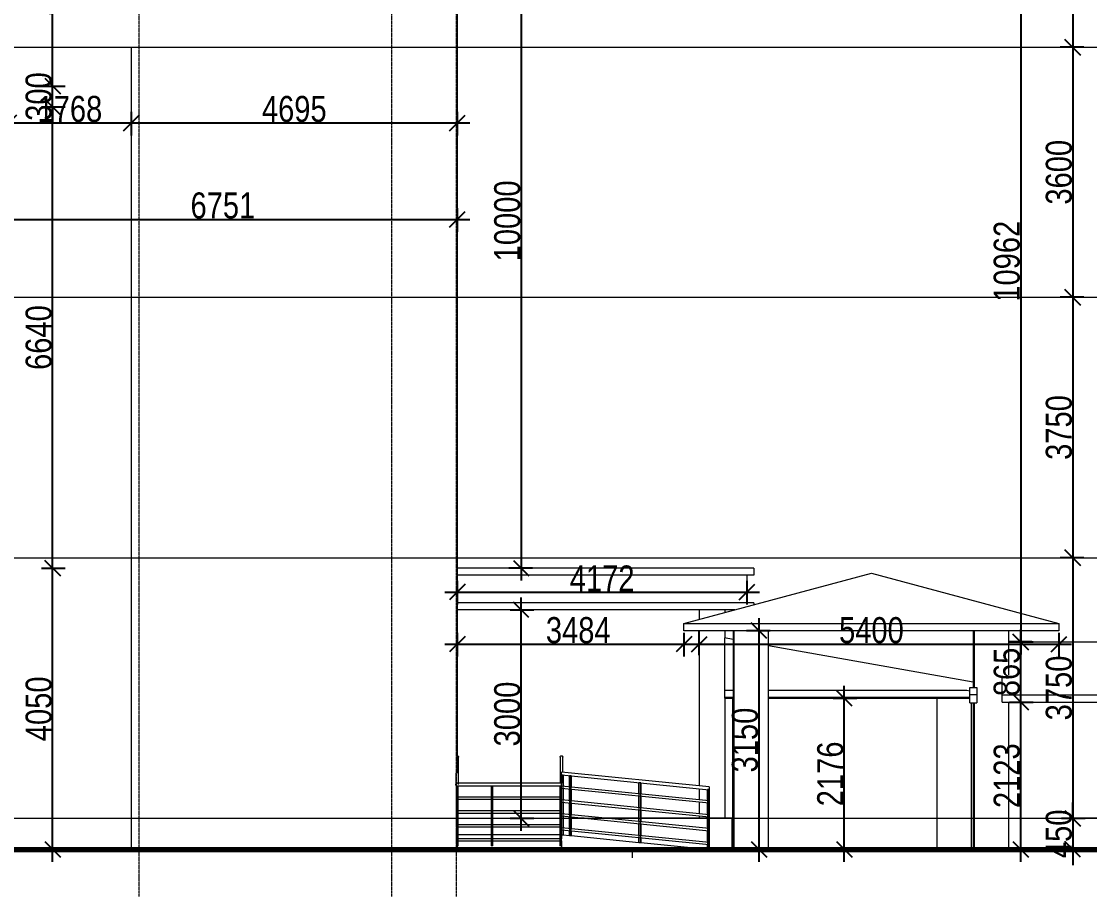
# Model space of a CAD drawing. Header units: millimetres. Extents: x -35190 to 411743, y -233114 to 23872.
# Drawn here: x 173931 to 189316, y -165154 to -152553 of the extents above; entities that cross this region are included whole.
import ezdxf

# ---------------------------------------------------------------- set-up
doc = ezdxf.new("R2010")
doc.units = ezdxf.units.MM
doc.linetypes.add('Centre', pattern=[31.75, 6.35, -4.7625, 15.875, -4.7625])
doc.linetypes.add('Grid Line', pattern=[22.225, 12.7, -3.175, 3.175, -3.175])
for name, color, linetype, lineweight in [('A-ANNO-DIMS', 211, 'Continuous', 9), ('A-DETL', 90, 'Continuous', 18), ('A-DETL-WIDE', 214, 'Continuous', 70), ('A-FLOR', 192, 'Continuous', 18), ('A-FLOR-HRAL', 11, 'Continuous', 18), ('A-FLOR-LEVL', 51, 'Continuous', 18), ('A-ROOF', 132, 'Continuous', 18), ('A-WALL', 113, 'Continuous', 18), ('I-WALL', 2, 'Continuous', 18), ('Q-CASE', 31, 'Continuous', 18), ('S-GRID', 1, 'Continuous', 9), ('S-STRS', 31, 'Continuous', 18)]:
    doc.layers.add(name, color=color, linetype=linetype, lineweight=lineweight)
doc.styles.add('Arial_3', font='arial.ttf', dxfattribs={"width": 0.8, "height": 375})
doc.dimstyles.new('main_4_5mm', dxfattribs={"dimscale": 304.8, "dimtxt": 382.597275, "dimasz": 0.738189, "dimexe": 0.590551, "dimexo": 0.0625, "dimgap": 0.024606, "dimtad": 1, "dimdec": 0, "dimzin": 0, "dimdsep": 46, "dimtxsty": 'Arial_3', "dimblk1": 'OBLIQUE', "dimblk2": 'OBLIQUE', "dimsah": 1, "dimcen": 0.09, "dimdle": 0.590551, "dimazin": 0, "dimtfac": 1, "dimtdec": 4, "dimtix": 1, "dimtmove": 0, "dimatfit": 3, "dimfxl": 0.590551, "dimfxlon": 1, "dimtvp": 1, "dimtolj": 1, "dimtzin": 0, "dimarcsym": 2})

# ---------------------------------------------------------------- blocks, each defined once
blk = doc.blocks.new('Ramp - Ramp-624377-West')
at = {"layer": 'A-FLOR-LEVL'}
for p, q in [((18353, 210), (18445, 201)), ((18470, 199), (19445, 101)), ((19350, 0), (18328, 0)), ((19470, 99), (20433, 2))]:
    blk.add_line(p, q, dxfattribs=at)
blk = doc.blocks.new('Railing - 25mm-623176-West')
at = {"layer": 'A-FLOR-HRAL'}
for p, q in [((18445, 901), (18445, 1061)), ((18445, 1061), (18445, 1061)), ((18470, 1059), (18470, 899)), ((18445, 701), (18445, 871)), ((18470, 869), (18470, 699)), ((18445, 501), (18445, 671)), ((18470, 669), (18470, 499)), ((18445, 301), (18445, 471)), ((18470, 469), (18470, 299)), ((18445, 201), (18445, 271)), ((18470, 269), (18470, 199)), ((18470, 199), (18470, 199))]:
    blk.add_line(p, q, dxfattribs=at)
blk = doc.blocks.new('Railing - 25mm-V7-West')
at = {"layer": 'A-FLOR-HRAL'}
for p, q in [((19445, 801), (19445, 961)), ((19445, 961), (19445, 961)), ((19470, 959), (19470, 799)), ((19445, 601), (19445, 771)), ((19470, 769), (19470, 599)), ((19445, 401), (19445, 571)), ((19470, 569), (19470, 399)), ((19445, 201), (19445, 371)), ((19470, 369), (19470, 199)), ((19445, 101), (19445, 171)), ((19470, 169), (19470, 99)), ((19470, 99), (19470, 99))]:
    blk.add_line(p, q, dxfattribs=at)
blk = doc.blocks.new('Railing - 25mm-V8-West')
at = {"layer": 'A-FLOR-HRAL'}
for p, q in [((18328, 954), (18328, 1073)), ((18328, 1073), (18329, 1073)), ((18353, 1070), (18353, 910)), ((18353, 880), (18353, 710)), ((18353, 680), (18353, 510)), ((18353, 480), (18353, 310)), ((18353, 280), (18353, 210)), ((18353, 210), (18353, 210))]:
    blk.add_line(p, q, dxfattribs=at)
blk = doc.blocks.new('Railing - 25mm-V9-West')
at = {"layer": 'A-FLOR-HRAL'}
for p, q in [((20432, 702), (20432, 862)), ((20433, 862), (20433, 862)), ((20457, 860), (20457, 700)), ((20432, 502), (20432, 672)), ((20457, 670), (20457, 500)), ((20432, 302), (20432, 472)), ((20457, 470), (20457, 300)), ((20432, 102), (20432, 272)), ((20457, 270), (20457, 100)), ((20432, 2), (20432, 72)), ((20457, 70), (20457, 0)), ((20457, 0), (20457, 0))]:
    blk.add_line(p, q, dxfattribs=at)
blk = doc.blocks.new('Railing - Railing-624623-West')
for name in ['Railing - 25mm-V8-West', 'Railing - 25mm-623176-West', 'Railing - 25mm-V7-West', 'Railing - 25mm-V9-West']:
    blk.add_blockref(name, (0, 0))
blk = doc.blocks.new('Railing - 25mm-V10-West')
at = {"layer": 'A-FLOR-HRAL'}
for p, q in [((18445, 1061), (18445, 201)), ((18470, 199), (18470, 1059))]:
    blk.add_line(p, q, dxfattribs=at)
at = {"layer": 'A-FLOR-HRAL', "flags": 128}
for points in [[(18457, 1060), (18452, 1060), (18448, 1061), (18445, 1061)], [(18470, 1059), (18470, 1059), (18467, 1059), (18463, 1059), (18457, 1060)], [(18445, 201), (18445, 201), (18448, 201), (18452, 201), (18457, 200)], [(18457, 200), (18463, 199), (18467, 199), (18470, 199)]]:
    blk.add_lwpolyline(points, dxfattribs=at)
blk = doc.blocks.new('Railing - 25mm-V11-West')
at = {"layer": 'A-FLOR-HRAL'}
for p, q in [((18328, 1073), (18328, 954)), ((18353, 210), (18353, 1070))]:
    blk.add_line(p, q, dxfattribs=at)
at = {"layer": 'A-FLOR-HRAL', "flags": 128}
for points in [[(18341, 1071), (18335, 1072), (18331, 1072), (18329, 1073)], [(18353, 1070), (18353, 1070), (18351, 1070), (18346, 1071), (18341, 1071)], [(18328, 213), (18329, 213), (18331, 213), (18335, 212), (18341, 212)], [(18341, 212), (18346, 211), (18351, 211), (18353, 210)]]:
    blk.add_lwpolyline(points, dxfattribs=at)
blk = doc.blocks.new('Railing - Railing-624627-West')
at = {"layer": 'A-FLOR-HRAL'}
for p, q in [((20457, 700), (18328, 913)), ((18328, 883), (20457, 670)), ((20457, 500), (18328, 713)), ((18328, 683), (20457, 470)), ((20457, 300), (18328, 513)), ((18328, 483), (20457, 270)), ((20457, 100), (18328, 313)), ((18328, 283), (20457, 70))]:
    blk.add_line(p, q, dxfattribs=at)
at = {"layer": 'A-FLOR-HRAL', "flags": 128}
for points in [[(20457, 700), (20457, 699), (20457, 698), (20457, 696), (20457, 692), (20457, 689), (20457, 685)], [(20457, 685), (20457, 681), (20457, 677), (20457, 674), (20457, 672), (20457, 670), (20457, 670)], [(20457, 500), (20457, 499), (20457, 498), (20457, 496), (20457, 492), (20457, 489), (20457, 485)], [(20457, 485), (20457, 481), (20457, 477), (20457, 474), (20457, 472), (20457, 470), (20457, 470)], [(20457, 300), (20457, 299), (20457, 298), (20457, 296), (20457, 292), (20457, 289), (20457, 285)], [(20457, 285), (20457, 281), (20457, 277), (20457, 274), (20457, 272), (20457, 270), (20457, 270)], [(20457, 100), (20457, 99), (20457, 98), (20457, 96), (20457, 92), (20457, 89), (20457, 85)], [(20457, 85), (20457, 81), (20457, 77), (20457, 74), (20457, 72), (20457, 70), (20457, 70)]]:
    blk.add_lwpolyline(points, dxfattribs=at)
for name, p in [('Railing - 25mm-V11-West', (0, 0)), ('Railing - 25mm-V10-West', (0, 0)), ('Railing - 25mm-V10-West', (1000, -100)), ('Railing - 25mm-V10-West', (1987, -199))]:
    blk.add_blockref(name, p)
blk = doc.blocks.new('Top Rail Type - Top Rail_Internal_-624665-West')
at = {"layer": 'A-FLOR-HRAL'}
for p, q in [((20457, 900), (18328, 1113)), ((18328, 1073), (20457, 860))]:
    blk.add_line(p, q, dxfattribs=at)
at = {"layer": 'A-FLOR-HRAL', "flags": 128}
for points in [[(18328, 1093), (18328, 1098), (18328, 1103), (18328, 1107), (18328, 1110), (18328, 1112), (18328, 1113)], [(18328, 1073), (18328, 1073), (18328, 1075), (18328, 1079), (18328, 1083), (18328, 1088), (18328, 1093)], [(20457, 900), (20457, 899), (20457, 897), (20457, 894), (20457, 890), (20457, 885), (20457, 880)], [(20457, 880), (20457, 875), (20457, 870), (20457, 866), (20457, 862), (20457, 860), (20457, 860)]]:
    blk.add_lwpolyline(points, dxfattribs=at)
blk = doc.blocks.new('Railing - 25mm-V12-West')
at = {"layer": 'A-FLOR-HRAL'}
blk.add_line((18316, 1067), (18316, 1070), dxfattribs=at)
blk = doc.blocks.new('Railing - 25mm-625935-West')
at = {"layer": 'A-FLOR-HRAL'}
blk.add_line((18316, 954), (18316, 1067), dxfattribs=at)
at = {"layer": 'A-FLOR-HRAL', "flags": 128}
for points in [[(18320, 1068), (18317, 1067), (18316, 1067)], [(18316, 1067), (18317, 1066), (18321, 1066), (18326, 1066), (18329, 1066)]]:
    blk.add_lwpolyline(points, dxfattribs=at)
blk = doc.blocks.new('Railing - Railing-625085-West')
at = {"layer": 'A-FLOR-HRAL'}
blk.add_line((18313, 1073), (18313, 954), dxfattribs=at)
for name in ['Railing - 25mm-V12-West', 'Railing - 25mm-625935-West']:
    blk.add_blockref(name, (0, 0))
blk = doc.blocks.new('Railing - 25mm-V13-West')
at = {"layer": 'A-FLOR-HRAL'}
blk.add_line((16816, 916), (16816, 914), dxfattribs=at)
blk = doc.blocks.new('Railing - 25mm-466698-West')
at = {"layer": 'A-FLOR-HRAL'}
for p, q in [((17316, 914), (17316, 54)), ((17316, 914), (17328, 914)), ((17328, 914), (17341, 914)), ((17341, 54), (17341, 914)), ((17328, 54), (17316, 54)), ((17341, 54), (17328, 54))]:
    blk.add_line(p, q, dxfattribs=at)
blk = doc.blocks.new('Railing - Railing-625089-West')
at = {"layer": 'A-FLOR-HRAL'}
for p, q in [((16813, 902), (16813, 740)), ((16843, 740), (16843, 914)), ((18328, 754), (16813, 754)), ((16813, 754), (16813, 739)), ((16813, 739), (16813, 724)), ((16813, 724), (18328, 724)), ((16813, 702), (16813, 540)), ((16843, 540), (16843, 724)), ((18328, 739), (18328, 754)), ((18328, 724), (18328, 739)), ((18328, 554), (16813, 554)), ((16813, 554), (16813, 539)), ((16813, 539), (16813, 524)), ((16813, 524), (18328, 524)), ((16813, 502), (16813, 340)), ((16843, 340), (16843, 524)), ((18328, 539), (18328, 554)), ((18328, 524), (18328, 539)), ((18328, 354), (16813, 354)), ((16813, 354), (16813, 339)), ((16813, 339), (16813, 324)), ((16813, 324), (18328, 324)), ((16843, 215), (16843, 324)), ((18328, 339), (18328, 354)), ((18328, 324), (18328, 339)), ((16813, 302), (16813, 140)), ((16843, 140), (16843, 158)), ((18328, 154), (16813, 154)), ((16813, 154), (16813, 139)), ((16813, 139), (16813, 124)), ((16813, 124), (18328, 124)), ((18328, 139), (18328, 154)), ((18328, 124), (18328, 139))]:
    blk.add_line(p, q, dxfattribs=at)
for name, p in [('Railing - 25mm-V13-West', (0, 0)), ('Railing - 25mm-466698-West', (-500, 0)), ('Railing - 25mm-466698-West', (0, 0)), ('Railing - 25mm-466698-West', (988, 0))]:
    blk.add_blockref(name, p)
blk = doc.blocks.new('Top Rail Type - Top Rail_Internal_-625102-West')
at = {"layer": 'A-FLOR-HRAL'}
for p, q in [((18308, 1330), (18308, 1086)), ((18348, 1111), (18348, 1330))]:
    blk.add_line(p, q, dxfattribs=at)
at = {"layer": 'A-FLOR-HRAL', "flags": 128}
for points in [[(18308, 1330), (18309, 1335), (18311, 1340), (18314, 1344), (18318, 1347), (18323, 1349), (18328, 1350), (18333, 1349), (18338, 1347), (18342, 1344), (18346, 1340), (18348, 1335), (18348, 1330)], [(18328, 1106), (18323, 1105), (18318, 1103), (18314, 1100), (18311, 1096), (18309, 1091), (18308, 1086)], [(18308, 1086), (18309, 1080), (18311, 1076), (18314, 1071), (18318, 1068), (18323, 1066), (18328, 1066)]]:
    blk.add_lwpolyline(points, dxfattribs=at)
blk = doc.blocks.new('Top Rail Type - Top Rail_Internal_-625113-West')
at = {"layer": 'A-FLOR-HRAL'}
for p, q in [((16848, 936), (16848, 1330)), ((16808, 1100), (16808, 932)), ((18328, 954), (16828, 954)), ((18328, 934), (18328, 954)), ((18328, 914), (18328, 934)), ((16824, 914), (18328, 914))]:
    blk.add_line(p, q, dxfattribs=at)
at = {"layer": 'A-FLOR-HRAL', "flags": 128}
for points in [[(16828, 1350), (16833, 1349), (16838, 1347), (16842, 1344), (16846, 1340), (16848, 1335), (16848, 1330)], [(16806, 934), (16808, 939), (16810, 944), (16814, 948), (16818, 951), (16823, 953), (16828, 954)], [(16824, 914), (16819, 914), (16815, 916), (16811, 920), (16808, 924), (16807, 929), (16806, 934)]]:
    blk.add_lwpolyline(points, dxfattribs=at)
blk = doc.blocks.new('Casework 2 - Casework 2-644764-West')
at = {"layer": 'Q-CASE'}
for p, q in [((21100, 4050), (16828, 4050)), ((21100, 4050), (21100, 3950)), ((21100, 3950), (16828, 3950)), ((21000, 3950), (21000, 3550)), ((21100, 3550), (16828, 3550)), ((21100, 3550), (21100, 3524)), ((20826, 3450), (16828, 3450))]:
    blk.add_line(p, q, dxfattribs=at)
blk = doc.blocks.new('Casework 3 - Casework 3-687578-West')
at = {"layer": 'Q-CASE'}
for p, q in [((20800, 3023), (20676, 3045)), ((20676, 3045), (20676, 2291)), ((24260, 2407), (21310, 2932)), ((24770, 2988), (34946, 2988)), ((24675, 2227), (24675, 2482)), ((24210, 2231), (24210, 2331)), ((24210, 2331), (24310, 2331)), ((24310, 2331), (24310, 2231)), ((20803, 2291), (20676, 2291)), ((20676, 2291), (20676, 2191)), ((20676, 2191), (20676, 2176)), ((20676, 2191), (20803, 2191)), ((20676, 2176), (20800, 2176)), ((24166, 2291), (21310, 2291)), ((21310, 2191), (24210, 2191)), ((21310, 2176), (24210, 2176)), ((24210, 2278), (24166, 2291)), ((24210, 2111), (24210, 2231)), ((24210, 2231), (24310, 2231)), ((24310, 2231), (24310, 2111)), ((24675, 2123), (24675, 2227)), ((24675, 2227), (34946, 2227)), ((24210, 2111), (24310, 2111)), ((24675, 2123), (34946, 2123)), ((19350, -120), (19350, 0)), ((19350, 0), (34946, 0))]:
    blk.add_line(p, q, dxfattribs=at)
blk = doc.blocks.new('Casework 4 - Casework 4-774435-West')
at = {"layer": 'Q-CASE'}
for p, q in [((20800, 3150), (20800, 0)), ((20810, 3150), (20810, 0)), ((21310, 0), (21310, 3150)), ((24260, 3150), (24260, 2331)), ((24270, 3150), (24270, 2331)), ((24770, 2514), (24770, 3150)), ((20790, 2176), (20790, 0)), ((23735, 2176), (23735, 0)), ((24235, 0), (24235, 2111)), ((24260, 2111), (24260, 0)), ((24270, 2111), (24270, 0)), ((24770, 0), (24770, 2123)), ((28760, 2123), (28760, 0)), ((28770, 2123), (28770, 0)), ((29270, 0), (29270, 2123)), ((33260, 2123), (33260, 0)), ((33270, 2123), (33270, 0)), ((33770, 0), (33770, 2123))]:
    blk.add_line(p, q, dxfattribs=at)
blk = doc.blocks.new('_Oblique')
at = {"color": 0, "linetype": 'ByBlock', "lineweight": -2}
blk.add_line((-0.5, -0.5), (0.5, 0.5), dxfattribs=at)
blk = doc.blocks.new('*D2516')
at = {"layer": 'A-ANNO-DIMS', "color": 0, "lineweight": -2, "transparency": 16777216}
for p, q in [((180209, -160608), (180209, -160949)), ((184381, -160608), (184381, -160949)), ((180029, -160769), (184561, -160769))]:
    blk.add_line(p, q, dxfattribs=at)
at = {"layer": 'Defpoints', "color": 0, "transparency": 16777216}
for p in [(180209, -160589), (184381, -160589), (184381, -160769)]:
    blk.add_point(p, dxfattribs=at)
at = {"layer": 'A-ANNO-DIMS', "color": 0, "lineweight": -2, "transparency": 16777216, "xscale": 224.9999999999999, "yscale": 224.9999999999999, "zscale": 224.9999999999999, "rotation": 180}
blk.add_blockref('_Oblique', (180209, -160769), dxfattribs=at)
at = {"layer": 'A-ANNO-DIMS', "color": 0, "lineweight": -2, "transparency": 16777216, "xscale": 224.9999999999999, "yscale": 224.9999999999999, "zscale": 224.9999999999999}
blk.add_blockref('_Oblique', (184381, -160769), dxfattribs=at)
at = {"layer": 'A-ANNO-DIMS', "color": 0, "transparency": 16777216, "insert": (182295, -160574), "char_height": 375, "width": 991.69, "attachment_point": 5, "style": 'Arial_3'}
blk.add_mtext('\\A1;4172', dxfattribs=at)
blk = doc.blocks.new('*D2517')
at = {"layer": 'A-ANNO-DIMS', "color": 0, "lineweight": -2, "transparency": 16777216}
for p, q in [((181129, -164205), (181129, -160845)), ((180968, -161025), (181309, -161025)), ((180968, -164025), (181309, -164025))]:
    blk.add_line(p, q, dxfattribs=at)
at = {"layer": 'Defpoints', "color": 0, "transparency": 16777216}
for p in [(180949, -161025), (181129, -161025), (180949, -164025)]:
    blk.add_point(p, dxfattribs=at)
at = {"layer": 'A-ANNO-DIMS', "color": 0, "lineweight": -2, "transparency": 16777216, "xscale": 224.9999999999999, "yscale": 224.9999999999999, "zscale": 224.9999999999999}
for p, rotation in [((181129, -161025), 90), ((181129, -164025), 270)]:
    blk.add_blockref('_Oblique', p, dxfattribs=dict(at, rotation=rotation))
at = {"layer": 'A-ANNO-DIMS', "color": 0, "transparency": 16777216, "insert": (180930, -162525), "char_height": 375, "width": 991.69, "attachment_point": 5, "rotation": 90, "style": 'Arial_3'}
blk.add_mtext('\\A1;3000', dxfattribs=at)
blk = doc.blocks.new('*D2518')
at = {"layer": 'A-ANNO-DIMS', "color": 0, "lineweight": -2, "transparency": 16777216}
for p, q in [((181129, -150245), (181129, -160605)), ((180968, -150425), (181309, -150425)), ((181290, -160425), (180949, -160425))]:
    blk.add_line(p, q, dxfattribs=at)
at = {"layer": 'Defpoints', "color": 0, "transparency": 16777216}
for p in [(180949, -150425), (181129, -160425), (181309, -160425)]:
    blk.add_point(p, dxfattribs=at)
at = {"layer": 'A-ANNO-DIMS', "color": 0, "lineweight": -2, "transparency": 16777216, "xscale": 224.9999999999999, "yscale": 224.9999999999999, "zscale": 224.9999999999999}
for p, rotation in [((181129, -150425), 90), ((181129, -160425), 270)]:
    blk.add_blockref('_Oblique', p, dxfattribs=dict(at, rotation=rotation))
at = {"layer": 'A-ANNO-DIMS', "color": 0, "transparency": 16777216, "insert": (180930, -155425), "char_height": 375, "width": 1239.62, "attachment_point": 5, "rotation": 90, "style": 'Arial_3'}
blk.add_mtext('\\A1;10000', dxfattribs=at)
blk = doc.blocks.new('*D2519')
at = {"layer": 'A-ANNO-DIMS', "color": 0, "lineweight": -2, "transparency": 16777216}
for p, q in [((184552, -161145), (184552, -164655)), ((184713, -161325), (184372, -161325)), ((184713, -164475), (184372, -164475))]:
    blk.add_line(p, q, dxfattribs=at)
at = {"layer": 'Defpoints', "color": 0, "transparency": 16777216}
for p in [(184732, -161325), (184552, -164475), (184732, -164475)]:
    blk.add_point(p, dxfattribs=at)
at = {"layer": 'A-ANNO-DIMS', "color": 0, "lineweight": -2, "transparency": 16777216, "xscale": 224.9999999999999, "yscale": 224.9999999999999, "zscale": 224.9999999999999}
for p, rotation in [((184552, -161325), 90), ((184552, -164475), 270)]:
    blk.add_blockref('_Oblique', p, dxfattribs=dict(at, rotation=rotation))
at = {"layer": 'A-ANNO-DIMS', "color": 0, "transparency": 16777216, "insert": (184353, -162900), "char_height": 375, "width": 991.69, "attachment_point": 5, "rotation": 90, "style": 'Arial_3'}
blk.add_mtext('\\A1;3150', dxfattribs=at)
blk = doc.blocks.new('*D2520')
at = {"layer": 'A-ANNO-DIMS', "color": 0, "lineweight": -2, "transparency": 16777216}
for p, q in [((185781, -164655), (185781, -162119)), ((185620, -162299), (185961, -162299)), ((185620, -164475), (185961, -164475))]:
    blk.add_line(p, q, dxfattribs=at)
at = {"layer": 'Defpoints', "color": 0, "transparency": 16777216}
for p in [(185601, -162299), (185781, -162299), (185601, -164475)]:
    blk.add_point(p, dxfattribs=at)
at = {"layer": 'A-ANNO-DIMS', "color": 0, "lineweight": -2, "transparency": 16777216, "xscale": 224.9999999999999, "yscale": 224.9999999999999, "zscale": 224.9999999999999}
for p, rotation in [((185781, -162299), 90), ((185781, -164475), 270)]:
    blk.add_blockref('_Oblique', p, dxfattribs=dict(at, rotation=rotation))
at = {"layer": 'A-ANNO-DIMS', "color": 0, "transparency": 16777216, "insert": (185582, -163387), "char_height": 375, "width": 991.69, "attachment_point": 5, "rotation": 90, "style": 'Arial_3'}
blk.add_mtext('\\A1;2176', dxfattribs=at)
blk = doc.blocks.new('*D2521')
at = {"layer": 'A-ANNO-DIMS', "color": 0, "lineweight": -2, "transparency": 16777216}
for p, q in [((180209, -161358), (180209, -161699)), ((183693, -161680), (183693, -161339)), ((180029, -161519), (183873, -161519))]:
    blk.add_line(p, q, dxfattribs=at)
at = {"layer": 'Defpoints', "color": 0, "transparency": 16777216}
for p in [(180209, -161339), (183693, -161519), (183693, -161699)]:
    blk.add_point(p, dxfattribs=at)
at = {"layer": 'A-ANNO-DIMS', "color": 0, "lineweight": -2, "transparency": 16777216, "xscale": 224.9999999999999, "yscale": 224.9999999999999, "zscale": 224.9999999999999, "rotation": 180}
blk.add_blockref('_Oblique', (180209, -161519), dxfattribs=at)
at = {"layer": 'A-ANNO-DIMS', "color": 0, "lineweight": -2, "transparency": 16777216, "xscale": 224.9999999999999, "yscale": 224.9999999999999, "zscale": 224.9999999999999}
blk.add_blockref('_Oblique', (183693, -161519), dxfattribs=at)
at = {"layer": 'A-ANNO-DIMS', "color": 0, "transparency": 16777216, "insert": (181951, -161320), "char_height": 375, "width": 991.69, "attachment_point": 5, "style": 'Arial_3'}
blk.add_mtext('\\A1;3484', dxfattribs=at)
blk = doc.blocks.new('*D2523')
at = {"layer": 'A-ANNO-DIMS', "color": 0, "lineweight": -2, "transparency": 16777216}
for p, q in [((189073, -150345), (189073, -153105)), ((189234, -150525), (188893, -150525)), ((189234, -152925), (188893, -152925))]:
    blk.add_line(p, q, dxfattribs=at)
at = {"layer": 'Defpoints', "color": 0, "transparency": 16777216}
for p in [(189253, -150525), (189073, -152925), (189253, -152925)]:
    blk.add_point(p, dxfattribs=at)
at = {"layer": 'A-ANNO-DIMS', "color": 0, "lineweight": -2, "transparency": 16777216, "xscale": 224.9999999999999, "yscale": 224.9999999999999, "zscale": 224.9999999999999}
for p, rotation in [((189073, -150525), 90), ((189073, -152925), 270)]:
    blk.add_blockref('_Oblique', p, dxfattribs=dict(at, rotation=rotation))
at = {"layer": 'A-ANNO-DIMS', "color": 0, "transparency": 16777216, "insert": (188874, -151725), "char_height": 375, "width": 991.69, "attachment_point": 5, "rotation": 90, "style": 'Arial_3'}
blk.add_mtext('\\A1;2400', dxfattribs=at)
blk = doc.blocks.new('*D2524')
at = {"layer": 'A-ANNO-DIMS', "color": 0, "lineweight": -2, "transparency": 16777216}
for p, q in [((189073, -152745), (189073, -156705)), ((189234, -152925), (188893, -152925)), ((189234, -156525), (188893, -156525))]:
    blk.add_line(p, q, dxfattribs=at)
at = {"layer": 'Defpoints', "color": 0, "transparency": 16777216}
for p in [(189253, -152925), (189073, -156525), (189253, -156525)]:
    blk.add_point(p, dxfattribs=at)
at = {"layer": 'A-ANNO-DIMS', "color": 0, "lineweight": -2, "transparency": 16777216, "xscale": 224.9999999999999, "yscale": 224.9999999999999, "zscale": 224.9999999999999}
for p, rotation in [((189073, -152925), 90), ((189073, -156525), 270)]:
    blk.add_blockref('_Oblique', p, dxfattribs=dict(at, rotation=rotation))
at = {"layer": 'A-ANNO-DIMS', "color": 0, "transparency": 16777216, "insert": (188874, -154725), "char_height": 375, "width": 991.69, "attachment_point": 5, "rotation": 90, "style": 'Arial_3'}
blk.add_mtext('\\A1;3600', dxfattribs=at)
blk = doc.blocks.new('*D2525')
at = {"layer": 'A-ANNO-DIMS', "color": 0, "lineweight": -2, "transparency": 16777216}
for p, q in [((189073, -156345), (189073, -160455)), ((189234, -156525), (188893, -156525)), ((189234, -160275), (188893, -160275))]:
    blk.add_line(p, q, dxfattribs=at)
at = {"layer": 'Defpoints', "color": 0, "transparency": 16777216}
for p in [(189253, -156525), (189073, -160275), (189253, -160275)]:
    blk.add_point(p, dxfattribs=at)
at = {"layer": 'A-ANNO-DIMS', "color": 0, "lineweight": -2, "transparency": 16777216, "xscale": 224.9999999999999, "yscale": 224.9999999999999, "zscale": 224.9999999999999}
for p, rotation in [((189073, -156525), 90), ((189073, -160275), 270)]:
    blk.add_blockref('_Oblique', p, dxfattribs=dict(at, rotation=rotation))
at = {"layer": 'A-ANNO-DIMS', "color": 0, "transparency": 16777216, "insert": (188874, -158400), "char_height": 375, "width": 991.69, "attachment_point": 5, "rotation": 90, "style": 'Arial_3'}
blk.add_mtext('\\A1;3750', dxfattribs=at)
blk = doc.blocks.new('*D2526')
at = {"layer": 'A-ANNO-DIMS', "color": 0, "lineweight": -2, "transparency": 16777216}
for p, q in [((189073, -160095), (189073, -164205)), ((189234, -160275), (188893, -160275)), ((188912, -164025), (189253, -164025))]:
    blk.add_line(p, q, dxfattribs=at)
at = {"layer": 'Defpoints', "color": 0, "transparency": 16777216}
for p in [(189253, -160275), (188893, -164025), (189073, -164025)]:
    blk.add_point(p, dxfattribs=at)
at = {"layer": 'A-ANNO-DIMS', "color": 0, "lineweight": -2, "transparency": 16777216, "xscale": 224.9999999999999, "yscale": 224.9999999999999, "zscale": 224.9999999999999}
for p, rotation in [((189073, -160275), 90), ((189073, -164025), 270)]:
    blk.add_blockref('_Oblique', p, dxfattribs=dict(at, rotation=rotation))
at = {"layer": 'A-ANNO-DIMS', "color": 0, "transparency": 16777216, "insert": (188874, -162150), "char_height": 375, "width": 991.69, "attachment_point": 5, "rotation": 90, "style": 'Arial_3'}
blk.add_mtext('\\A1;3750', dxfattribs=at)
blk = doc.blocks.new('*D2527')
at = {"layer": 'A-ANNO-DIMS', "color": 0, "lineweight": -2, "transparency": 16777216}
for p, q in [((189073, -164025), (189073, -163800)), ((188912, -164025), (189253, -164025)), ((189073, -164025), (189073, -164475)), ((189234, -164475), (188893, -164475)), ((189073, -164475), (189073, -164700))]:
    blk.add_line(p, q, dxfattribs=at)
at = {"layer": 'Defpoints', "color": 0, "transparency": 16777216}
for p in [(188893, -164025), (189073, -164475), (189253, -164475)]:
    blk.add_point(p, dxfattribs=at)
at = {"layer": 'A-ANNO-DIMS', "color": 0, "lineweight": -2, "transparency": 16777216, "xscale": 224.9999999999999, "yscale": 224.9999999999999, "zscale": 224.9999999999999}
for p, rotation in [((189073, -164025), 270), ((189073, -164475), 90)]:
    blk.add_blockref('_Oblique', p, dxfattribs=dict(at, rotation=rotation))
at = {"layer": 'A-ANNO-DIMS', "color": 0, "transparency": 16777216, "insert": (188874, -164250), "char_height": 375, "width": 743.77, "attachment_point": 5, "rotation": 90, "style": 'Arial_3'}
blk.add_mtext('\\A1;450', dxfattribs=at)
blk = doc.blocks.new('*D2528')
at = {"layer": 'A-ANNO-DIMS', "color": 0, "lineweight": -2, "transparency": 16777216}
for p, q in [((188323, -150345), (188323, -161667)), ((188484, -150525), (188143, -150525)), ((188484, -161487), (188143, -161487))]:
    blk.add_line(p, q, dxfattribs=at)
at = {"layer": 'Defpoints', "color": 0, "transparency": 16777216}
for p in [(188503, -150525), (188323, -161487), (188503, -161487)]:
    blk.add_point(p, dxfattribs=at)
at = {"layer": 'A-ANNO-DIMS', "color": 0, "lineweight": -2, "transparency": 16777216, "xscale": 224.9999999999999, "yscale": 224.9999999999999, "zscale": 224.9999999999999}
for p, rotation in [((188323, -150525), 90), ((188323, -161487), 270)]:
    blk.add_blockref('_Oblique', p, dxfattribs=dict(at, rotation=rotation))
at = {"layer": 'A-ANNO-DIMS', "color": 0, "transparency": 16777216, "insert": (188124, -156006), "char_height": 375, "width": 1239.62, "attachment_point": 5, "rotation": 90, "style": 'Arial_3'}
blk.add_mtext('\\A1;10962', dxfattribs=at)
blk = doc.blocks.new('*D2529')
at = {"layer": 'A-ANNO-DIMS', "color": 0, "lineweight": -2, "transparency": 16777216}
for p, q in [((188323, -162532), (188323, -161307)), ((188162, -161487), (188503, -161487)), ((188162, -162352), (188503, -162352))]:
    blk.add_line(p, q, dxfattribs=at)
at = {"layer": 'Defpoints', "color": 0, "transparency": 16777216}
for p in [(188143, -161487), (188323, -161487), (188143, -162352)]:
    blk.add_point(p, dxfattribs=at)
at = {"layer": 'A-ANNO-DIMS', "color": 0, "lineweight": -2, "transparency": 16777216, "xscale": 224.9999999999999, "yscale": 224.9999999999999, "zscale": 224.9999999999999}
for p, rotation in [((188323, -161487), 90), ((188323, -162352), 270)]:
    blk.add_blockref('_Oblique', p, dxfattribs=dict(at, rotation=rotation))
at = {"layer": 'A-ANNO-DIMS', "color": 0, "transparency": 16777216, "insert": (188124, -161919), "char_height": 375, "width": 743.77, "attachment_point": 5, "rotation": 90, "style": 'Arial_3'}
blk.add_mtext('\\A1;865', dxfattribs=at)
blk = doc.blocks.new('*D2530')
at = {"layer": 'A-ANNO-DIMS', "color": 0, "lineweight": -2, "transparency": 16777216}
for p, q in [((188323, -164655), (188323, -162172)), ((188162, -162352), (188503, -162352)), ((188162, -164475), (188503, -164475))]:
    blk.add_line(p, q, dxfattribs=at)
at = {"layer": 'Defpoints', "color": 0, "transparency": 16777216}
for p in [(188143, -162352), (188323, -162352), (188143, -164475)]:
    blk.add_point(p, dxfattribs=at)
at = {"layer": 'A-ANNO-DIMS', "color": 0, "lineweight": -2, "transparency": 16777216, "xscale": 224.9999999999999, "yscale": 224.9999999999999, "zscale": 224.9999999999999}
for p, rotation in [((188323, -162352), 90), ((188323, -164475), 270)]:
    blk.add_blockref('_Oblique', p, dxfattribs=dict(at, rotation=rotation))
at = {"layer": 'A-ANNO-DIMS', "color": 0, "transparency": 16777216, "insert": (188124, -163413), "char_height": 375, "width": 991.69, "attachment_point": 5, "rotation": 90, "style": 'Arial_3'}
blk.add_mtext('\\A1;2123', dxfattribs=at)
blk = doc.blocks.new('*D2531')
at = {"layer": 'A-ANNO-DIMS', "color": 0, "lineweight": -2, "transparency": 16777216}
for p, q in [((183473, -161358), (183473, -161699)), ((188873, -161358), (188873, -161699)), ((183293, -161519), (189053, -161519))]:
    blk.add_line(p, q, dxfattribs=at)
at = {"layer": 'Defpoints', "color": 0, "transparency": 16777216}
for p in [(183473, -161339), (188873, -161339), (188873, -161519)]:
    blk.add_point(p, dxfattribs=at)
at = {"layer": 'A-ANNO-DIMS', "color": 0, "lineweight": -2, "transparency": 16777216, "xscale": 224.9999999999999, "yscale": 224.9999999999999, "zscale": 224.9999999999999, "rotation": 180}
blk.add_blockref('_Oblique', (183473, -161519), dxfattribs=at)
at = {"layer": 'A-ANNO-DIMS', "color": 0, "lineweight": -2, "transparency": 16777216, "xscale": 224.9999999999999, "yscale": 224.9999999999999, "zscale": 224.9999999999999}
blk.add_blockref('_Oblique', (188873, -161519), dxfattribs=at)
at = {"layer": 'A-ANNO-DIMS', "color": 0, "transparency": 16777216, "insert": (186173, -161320), "char_height": 375, "width": 991.69, "attachment_point": 5, "style": 'Arial_3'}
blk.add_mtext('\\A1;5400', dxfattribs=at)
blk = doc.blocks.new('*D2536')
at = {"layer": 'A-ANNO-DIMS', "color": 0, "lineweight": -2, "transparency": 16777216}
for p, q in [((173746, -153854), (173746, -154195)), ((175514, -153854), (175514, -154195)), ((173566, -154015), (175694, -154015))]:
    blk.add_line(p, q, dxfattribs=at)
at = {"layer": 'Defpoints', "color": 0, "transparency": 16777216}
for p in [(173746, -153835), (175514, -153835), (175514, -154015)]:
    blk.add_point(p, dxfattribs=at)
at = {"layer": 'A-ANNO-DIMS', "color": 0, "lineweight": -2, "transparency": 16777216, "xscale": 224.9999999999999, "yscale": 224.9999999999999, "zscale": 224.9999999999999, "rotation": 180}
blk.add_blockref('_Oblique', (173746, -154015), dxfattribs=at)
at = {"layer": 'A-ANNO-DIMS', "color": 0, "lineweight": -2, "transparency": 16777216, "xscale": 224.9999999999999, "yscale": 224.9999999999999, "zscale": 224.9999999999999}
blk.add_blockref('_Oblique', (175514, -154015), dxfattribs=at)
at = {"layer": 'A-ANNO-DIMS', "color": 0, "transparency": 16777216, "insert": (174630, -153816), "char_height": 375, "width": 991.69, "attachment_point": 5, "style": 'Arial_3'}
blk.add_mtext('\\A1;1768', dxfattribs=at)
blk = doc.blocks.new('*D2537')
at = {"layer": 'A-ANNO-DIMS', "color": 0, "lineweight": -2, "transparency": 16777216}
for p, q in [((175514, -153854), (175514, -154195)), ((180209, -153854), (180209, -154195)), ((175334, -154015), (180389, -154015))]:
    blk.add_line(p, q, dxfattribs=at)
at = {"layer": 'Defpoints', "color": 0, "transparency": 16777216}
for p in [(175514, -153835), (180209, -153835), (180209, -154015)]:
    blk.add_point(p, dxfattribs=at)
at = {"layer": 'A-ANNO-DIMS', "color": 0, "lineweight": -2, "transparency": 16777216, "xscale": 224.9999999999999, "yscale": 224.9999999999999, "zscale": 224.9999999999999, "rotation": 180}
blk.add_blockref('_Oblique', (175514, -154015), dxfattribs=at)
at = {"layer": 'A-ANNO-DIMS', "color": 0, "lineweight": -2, "transparency": 16777216, "xscale": 224.9999999999999, "yscale": 224.9999999999999, "zscale": 224.9999999999999}
blk.add_blockref('_Oblique', (180209, -154015), dxfattribs=at)
at = {"layer": 'A-ANNO-DIMS', "color": 0, "transparency": 16777216, "insert": (177861, -153816), "char_height": 375, "width": 991.69, "attachment_point": 5, "style": 'Arial_3'}
blk.add_mtext('\\A1;4695', dxfattribs=at)
blk = doc.blocks.new('*D2539')
at = {"layer": 'A-ANNO-DIMS', "color": 0, "lineweight": -2, "transparency": 16777216}
for p, q in [((173458, -155243), (173458, -155584)), ((180209, -155243), (180209, -155584)), ((173278, -155404), (180389, -155404))]:
    blk.add_line(p, q, dxfattribs=at)
at = {"layer": 'Defpoints', "color": 0, "transparency": 16777216}
for p in [(173458, -155224), (180209, -155224), (180209, -155404)]:
    blk.add_point(p, dxfattribs=at)
at = {"layer": 'A-ANNO-DIMS', "color": 0, "lineweight": -2, "transparency": 16777216, "xscale": 224.9999999999999, "yscale": 224.9999999999999, "zscale": 224.9999999999999, "rotation": 180}
blk.add_blockref('_Oblique', (173458, -155404), dxfattribs=at)
at = {"layer": 'A-ANNO-DIMS', "color": 0, "lineweight": -2, "transparency": 16777216, "xscale": 224.9999999999999, "yscale": 224.9999999999999, "zscale": 224.9999999999999}
blk.add_blockref('_Oblique', (180209, -155404), dxfattribs=at)
at = {"layer": 'A-ANNO-DIMS', "color": 0, "transparency": 16777216, "insert": (176833, -155205), "char_height": 375, "width": 991.69, "attachment_point": 5, "style": 'Arial_3'}
blk.add_mtext('\\A1;6751', dxfattribs=at)
blk = doc.blocks.new('*D2540')
at = {"layer": 'A-ANNO-DIMS', "color": 0, "lineweight": -2, "transparency": 16777216}
for p, q in [((174381, -164655), (174381, -160245)), ((174220, -160425), (174561, -160425)), ((174220, -164475), (174561, -164475))]:
    blk.add_line(p, q, dxfattribs=at)
at = {"layer": 'Defpoints', "color": 0, "transparency": 16777216}
for p in [(174201, -160425), (174381, -160425), (174201, -164475)]:
    blk.add_point(p, dxfattribs=at)
at = {"layer": 'A-ANNO-DIMS', "color": 0, "lineweight": -2, "transparency": 16777216, "xscale": 224.9999999999999, "yscale": 224.9999999999999, "zscale": 224.9999999999999}
for p, rotation in [((174381, -160425), 90), ((174381, -164475), 270)]:
    blk.add_blockref('_Oblique', p, dxfattribs=dict(at, rotation=rotation))
at = {"layer": 'A-ANNO-DIMS', "color": 0, "transparency": 16777216, "insert": (174182, -162450), "char_height": 375, "width": 991.69, "attachment_point": 5, "rotation": 90, "style": 'Arial_3'}
blk.add_mtext('\\A1;4050', dxfattribs=at)
blk = doc.blocks.new('*D2541')
at = {"layer": 'A-ANNO-DIMS', "color": 0, "lineweight": -2, "transparency": 16777216}
for p, q in [((174381, -160605), (174381, -153605)), ((174220, -153785), (174561, -153785)), ((174220, -160425), (174561, -160425))]:
    blk.add_line(p, q, dxfattribs=at)
at = {"layer": 'Defpoints', "color": 0, "transparency": 16777216}
for p in [(174201, -153785), (174381, -153785), (174201, -160425)]:
    blk.add_point(p, dxfattribs=at)
at = {"layer": 'A-ANNO-DIMS', "color": 0, "lineweight": -2, "transparency": 16777216, "xscale": 224.9999999999999, "yscale": 224.9999999999999, "zscale": 224.9999999999999}
for p, rotation in [((174381, -153785), 90), ((174381, -160425), 270)]:
    blk.add_blockref('_Oblique', p, dxfattribs=dict(at, rotation=rotation))
at = {"layer": 'A-ANNO-DIMS', "color": 0, "transparency": 16777216, "insert": (174182, -157105), "char_height": 375, "width": 991.69, "attachment_point": 5, "rotation": 90, "style": 'Arial_3'}
blk.add_mtext('\\A1;6640', dxfattribs=at)
blk = doc.blocks.new('*D2542')
at = {"layer": 'A-ANNO-DIMS', "color": 0, "lineweight": -2, "transparency": 16777216}
for p, q in [((174381, -153485), (174381, -153260)), ((174220, -153485), (174561, -153485)), ((174381, -153785), (174381, -153485)), ((174220, -153785), (174561, -153785)), ((174381, -153785), (174381, -154010))]:
    blk.add_line(p, q, dxfattribs=at)
at = {"layer": 'Defpoints', "color": 0, "transparency": 16777216}
for p in [(174201, -153485), (174381, -153485), (174201, -153785)]:
    blk.add_point(p, dxfattribs=at)
at = {"layer": 'A-ANNO-DIMS', "color": 0, "lineweight": -2, "transparency": 16777216, "xscale": 224.9999999999999, "yscale": 224.9999999999999, "zscale": 224.9999999999999}
for p, rotation in [((174381, -153485), 270), ((174381, -153785), 90)]:
    blk.add_blockref('_Oblique', p, dxfattribs=dict(at, rotation=rotation))
at = {"layer": 'A-ANNO-DIMS', "color": 0, "transparency": 16777216, "insert": (174182, -153635), "char_height": 375, "width": 743.77, "attachment_point": 5, "rotation": 90, "style": 'Arial_3'}
blk.add_mtext('\\A1;300', dxfattribs=at)
blk = doc.blocks.new('*D2543')
at = {"layer": 'A-ANNO-DIMS', "color": 0, "lineweight": -2, "transparency": 16777216}
for p, q in [((174381, -153665), (174381, -150345)), ((174220, -150525), (174561, -150525)), ((174220, -153485), (174561, -153485))]:
    blk.add_line(p, q, dxfattribs=at)
at = {"layer": 'Defpoints', "color": 0, "transparency": 16777216}
for p in [(174201, -150525), (174381, -150525), (174201, -153485)]:
    blk.add_point(p, dxfattribs=at)
at = {"layer": 'A-ANNO-DIMS', "color": 0, "lineweight": -2, "transparency": 16777216, "xscale": 224.9999999999999, "yscale": 224.9999999999999, "zscale": 224.9999999999999}
for p, rotation in [((174381, -150525), 90), ((174381, -153485), 270)]:
    blk.add_blockref('_Oblique', p, dxfattribs=dict(at, rotation=rotation))
at = {"layer": 'A-ANNO-DIMS', "color": 0, "transparency": 16777216, "insert": (174182, -152005), "char_height": 375, "width": 991.69, "attachment_point": 5, "rotation": 90, "style": 'Arial_3'}
blk.add_mtext('\\A1;2960', dxfattribs=at)

msp = doc.modelspace()

# ---------------------------------------------------------------- linework, layer by layer
at = {"layer": 'A-DETL'}
for p in [(188080.7, -164025), (188149.6, -164025), (192140.7, -164025), (192320.1, -164025)]:
    msp.add_line(p, (188980.7, -164025), dxfattribs=at)
at = {"layer": 'A-DETL-WIDE'}
msp.add_line((138879.6, -164475), (198326.1, -164475), dxfattribs=at)
at = {"layer": 'A-FLOR'}
for p, q in [((180223.7, -164025), (180696.2, -164025)), ((180721.2, -164025), (181683.7, -164025)), ((180221.2, -164260), (180696.2, -164260)), ((180721.2, -164260), (181683.7, -164260)), ((181708.7, -164260), (181708.7, -164321.8)), ((180208.7, -164421.2), (180208.7, -164475)), ((181708.7, -164350.7), (181708.7, -164475)), ((181708.7, -164475), (180208.7, -164475))]:
    msp.add_line(p, q, dxfattribs=at)
at = {"layer": 'A-FLOR-LEVL', "linetype": 'Centre', "lineweight": 9}
for p, q in [((136961.3, -152925), (193150.9, -152925)), ((136961.3, -156525), (193150.9, -156525)), ((136961.3, -160275), (193150.9, -160275)), ((136961.3, -164025), (193150.9, -164025)), ((136961.3, -164475), (193150.9, -164475))]:
    msp.add_line(p, q, dxfattribs=at)
at = {"layer": 'A-ROOF'}
for p, q in [((183473, -161221.5), (186173, -160498)), ((186173, -160498), (188873, -161221.5)), ((183473, -161221.5), (188873, -161221.5)), ((183473, -161325), (183473, -161221.5)), ((188873, -161221.5), (188873, -161325)), ((188873, -161325), (183473, -161325))]:
    msp.add_line(p, q, dxfattribs=at)
at = {"layer": 'A-WALL'}
for p, q in [((180208.7, -150525), (180208.7, -163377.9)), ((172020.7, -152925), (180208.7, -152925)), ((175513.7, -152925), (175513.7, -164475)), ((183692.7, -161025), (183692.7, -161162.6)), ((184068.7, -161061.9), (184068.7, -161025)), ((183692.7, -161325), (183692.7, -163560.6)), ((184068.7, -161431.8), (184068.7, -161325)), ((184068.7, -164025), (184068.7, -162299)), ((183692.7, -163600.7), (183692.7, -163760.6)), ((183692.7, -163790.7), (183692.7, -163960.6)), ((183692.7, -163990.7), (183692.7, -164025)), ((172545.7, -164475), (180208.7, -164475))]:
    msp.add_line(p, q, dxfattribs=at)
at = {"layer": 'I-WALL'}
for p, q in [((181733.4, -164025), (181825.5, -164025)), ((182036.2, -164025), (181849.9, -164025)), ((182825.5, -164025), (182337.7, -164025)), ((183812.8, -164025), (182849.9, -164025)), ((184168.7, -164025), (183837.4, -164025)), ((184168.7, -164475), (184168.7, -164025))]:
    msp.add_line(p, q, dxfattribs=at)
at = {"layer": 'S-GRID', "linetype": 'Grid Line'}
for p, q in [((175626.2, -165154.1), (175626.2, -146883)), ((179268.2, -165154.1), (179268.2, -146883)), ((180196.2, -165154.1), (180196.2, -146883))]:
    msp.add_line(p, q, dxfattribs=at)
at = {"layer": 'S-STRS'}
msp.add_line((184168.7, -164325), (184170.7, -164325), dxfattribs=at)

# ---------------------------------------------------------------- block references
at = {"layer": 'A-FLOR-HRAL'}
for name in ['Top Rail Type - Top Rail_Internal_-625113-West', 'Top Rail Type - Top Rail_Internal_-625102-West', 'Top Rail Type - Top Rail_Internal_-624665-West', 'Railing - Railing-625085-West', 'Railing - Railing-624623-West', 'Railing - Railing-624627-West', 'Railing - Railing-625089-West']:
    msp.add_blockref(name, (163380.4, -164475), dxfattribs=at)
at = {"layer": 'A-FLOR-LEVL'}
msp.add_blockref('Ramp - Ramp-624377-West', (163380.4, -164475), dxfattribs=at)
at = {"layer": 'Q-CASE'}
for name in ['Casework 2 - Casework 2-644764-West', 'Casework 4 - Casework 4-774435-West', 'Casework 3 - Casework 3-687578-West']:
    msp.add_blockref(name, (163380.4, -164475), dxfattribs=at)

# ---------------------------------------------------------------- dimensions: what is measured, and where the dimension line sits
at = {"layer": 'A-ANNO-DIMS'}
for base, p1, p2, override, picture, middle in [((181129.4, -160425), (180949.4, -150425), (181309.4, -160425), {"dimpost": '<>', "dimfxl": 10006.477902}, '*D2518', (180930.4, -155425)), ((174381.2, -150525), (174201.2, -153485), (174201.2, -150525), {"dimpost": '<>', "dimfxl": 2960}, '*D2543', (174182.2, -152005)), ((188323.2, -161487.2), (188503.2, -150525), (188503.2, -161487.2), {"dimpost": '<>', "dimfxl": 10962.192278}, '*D2528', (188124.3, -156006.1)), ((189073.2, -152925), (189253.2, -150525), (189253.2, -152925), {"dimpost": '<>', "dimfxl": 2400}, '*D2523', (188874.3, -151725)), ((189073.2, -156525), (189253.2, -152925), (189253.2, -156525), {"dimpost": '<>', "dimfxl": 3600}, '*D2524', (188874.1, -154725)), ((174381.2, -153485), (174201.2, -153785), (174201.2, -153485), {"dimpost": '<>', "dimfxl": 300}, '*D2542', (174182.1, -153635)), ((174381.2, -153785), (174201.2, -160425), (174201.2, -153785), {"dimpost": '<>', "dimfxl": 6640}, '*D2541', (174182.2, -157105)), ((189073.2, -160275), (189253.2, -156525), (189253.2, -160275), {"dimpost": '<>', "dimfxl": 3750}, '*D2525', (188874.1, -158400)), ((189073.2, -164025), (189253.2, -160275), (188893.2, -164025), {"dimpost": '<>', "dimfxl": 3767.240369}, '*D2526', (188874.1, -162150)), ((174381.2, -160425), (174201.2, -164475), (174201.2, -160425), {"dimpost": '<>', "dimfxl": 4050}, '*D2540', (174182.2, -162450)), ((181129.4, -161025), (180949.4, -164025), (180949.4, -161025), {"dimpost": '<>', "dimfxl": 3000}, '*D2517', (180930.3, -162525)), ((184552, -164475), (184732, -161325), (184732, -164475), {"dimpost": '<>', "dimfxl": 3150}, '*D2519', (184352.9, -162900)), ((188323.2203, -161487.2097), (188143.2203, -162351.713), (188143.2203, -161487.2097), {"dimpost": '<>', "dimfxl": 864.503325}, '*D2529', (188124.2554, -161919.4613)), ((185781, -162299), (185601, -164475), (185601, -162299), {"dimpost": '<>', "dimfxl": 2176.008521}, '*D2520', (185582, -163387)), ((188323.2, -162351.7), (188143.2, -164475), (188143.2, -162351.7), {"dimpost": '<>', "dimfxl": 2123.304397}, '*D2530', (188124.1, -163413.4)), ((189073.2, -164475), (188893.2, -164025), (189253.2, -164475), {"dimpost": '<>', "dimfxl": 576.281181}, '*D2527', (188874.3, -164250))]:
    dim = msp.add_linear_dim(base=base, p1=p1, p2=p2, angle=90, dimstyle='main_4_5mm', override=override, dxfattribs=at)
    dim.commit()
    dim.dimension.update_dxf_attribs({"geometry": picture, "text_midpoint": middle})
for base, p1, p2, override, picture, middle in [((175513.7, -154014.6), (173745.7, -153834.6), (175513.7, -153834.6), {"dimpost": '<>', "dimfxl": 1768}, '*D2536', (174629.7, -153815.6)), ((180208.7, -154014.6), (175513.7, -153834.6), (180208.7, -153834.6), {"dimpost": '<>', "dimfxl": 4695}, '*D2537', (177861.2, -153815.6)), ((180208.7254411, -155403.5602465), (173458.2254411, -155223.5602465), (180208.7254411, -155223.5602465), {"dimpost": '<>', "dimfxl": 6750.5}, '*D2539', (176833.4754411, -155204.5953761)), ((184380.7, -160769.3), (180208.7, -160589.3), (184380.7, -160589.3), {"dimpost": '<>', "dimfxl": 4172}, '*D2516', (182294.7, -160573.5)), ((183692.7, -161519.3), (180208.7, -161339.3), (183692.7, -161699.3), {"dimpost": '<>', "dimfxl": 3502.549928}, '*D2521', (181950.7, -161320.2)), ((188873, -161519.3), (183473, -161339.3), (188873, -161339.3), {"dimpost": '<>', "dimfxl": 5400}, '*D2531', (186173, -161320.3))]:
    dim = msp.add_linear_dim(base=base, p1=p1, p2=p2, dimstyle='main_4_5mm', override=override, dxfattribs=at)
    dim.commit()
    dim.dimension.update_dxf_attribs({"geometry": picture, "text_midpoint": middle})

doc.saveas('drawing.dxf')
